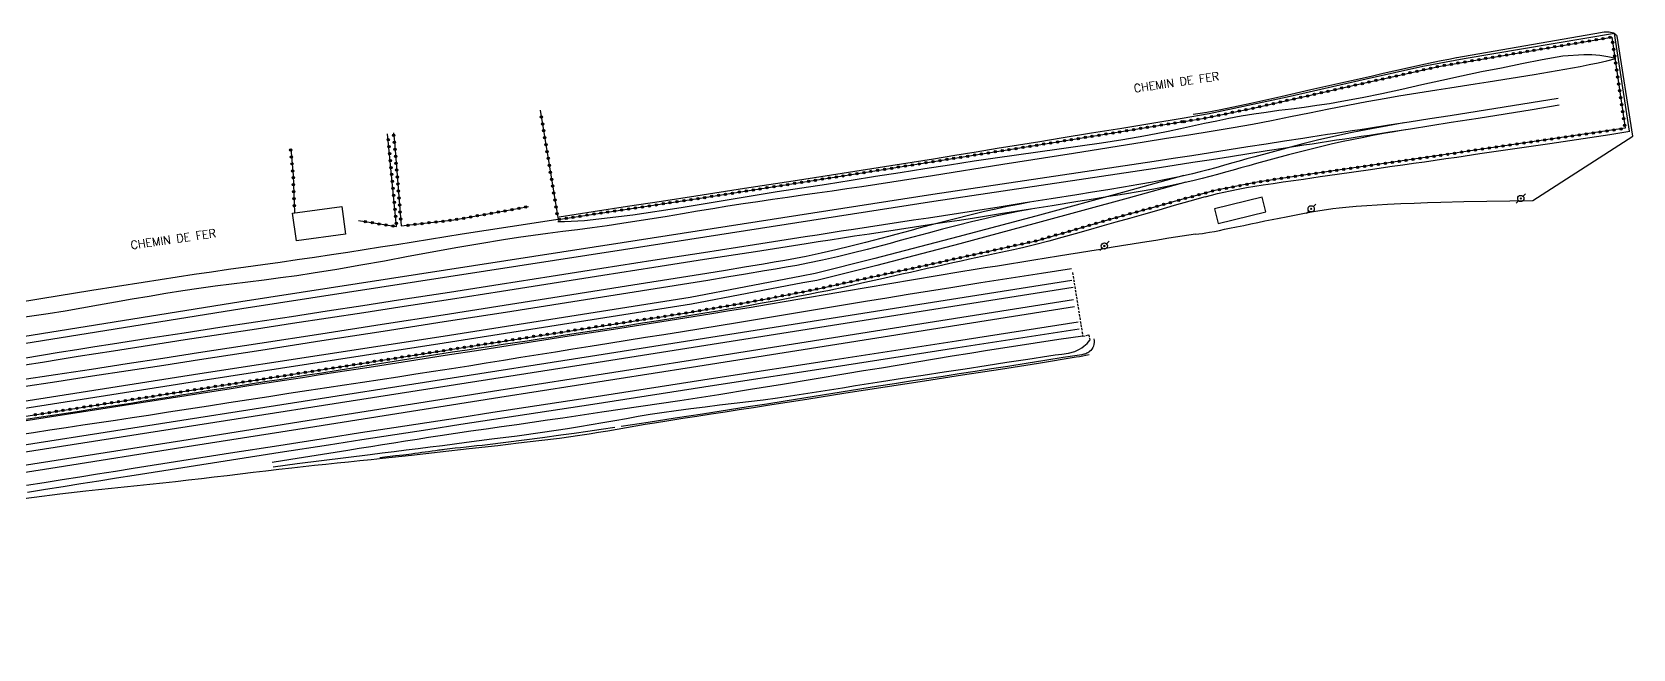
# Model space of a CAD drawing. Header units: millimetres. Extents: x 114000 to 114917, y 149000 to 149965.
# Drawn here: x 114342.9 to 114685.8, y 149832.7 to 149964.8 of the extents above; entities that cross this region are included whole.
import ezdxf
from ezdxf.enums import TextEntityAlignment as Align

# ---------------------------------------------------------------- set-up
doc = ezdxf.new("R2010")
doc.units = ezdxf.units.MM
doc.linetypes.add('DASHED', pattern=[0.75, 0.5, -0.25])
doc.layers.get('0').update_dxf_attribs({"linetype": 'CONTINUOUS'})
for name, color, linetype in [('W0010', 4, 'CONTINUOUS'), ('W0017', 7, 'CONTINUOUS'), ('W0104', 1, 'CONTINUOUS'), ('W0112', 1, 'DASHED'), ('W0211', 2, 'CONTINUOUS'), ('W0214', 2, 'CONTINUOUS'), ('W0323', 7, 'CONTINUOUS'), ('W0473', 7, 'CONTINUOUS'), ('W0700', 7, 'CONTINUOUS'), ('W0989', 7, 'CONTINUOUS')]:
    doc.layers.add(name, color=color, linetype=linetype)
doc.styles.get("Standard").update_dxf_attribs({"font": 'romans.shx', "width": 0.85})

# ---------------------------------------------------------------- blocks, each defined once
blk = doc.blocks.new('T473')
for p, q in [((-0.166667, 0.166667), (0.166667, -0.166667)), ((-0.166667, -0.166667), (0.166667, 0.166667)), ((0.500001, 0.500001), (1.000002, 1.000002)), ((-1.000002, -1.000002), (-0.500001, -0.500001))]:
    blk.add_line(p, q)
blk.add_ellipse((0, 0), major_axis=(0.471405, 0.471405), ratio=1, start_param=5.4977871438, end_param=11.780972451)
blk = doc.blocks.new('t323o')
at = {"color": 0, "linetype": 'Continuous'}
for radius in [0.25, 0.15]:
    blk.add_circle((0, 0), radius, dxfattribs=at)

msp = doc.modelspace()

# ---------------------------------------------------------------- linework, layer by layer
at = {"layer": 'W0010'}
for points in [[(114685.1, 149943.59), (114681.85, 149964.55), (114649.66, 149959.1), (114640.85, 149957.48), (114628.7, 149954.75), (114611.76, 149950.86), (114595.06, 149947.34), (114589.27, 149946.32)], [(114589.27, 149946.32), (114582.8, 149945.26), (114576.32, 149944.21), (114569.84, 149943.15), (114563.37, 149942.1), (114558.8, 149941.35), (114554.24, 149940.61), (114549.68, 149939.86), (114545.12, 149939.11), (114540.55, 149938.36), (114535.99, 149937.62), (114531.43, 149936.88), (114526.86, 149936.15), (114516.42, 149934.52), (114505.98, 149932.91), (114495.53, 149931.31), (114485.09, 149929.71), (114477.77, 149928.58), (114470.46, 149927.46), (114463.15, 149926.33), (114455.84, 149925.2)], [(114594.19, 149929.53), (114595.52, 149929.9), (114596.85, 149930.24), (114598.19, 149930.56), (114599.54, 149930.86), (114601.29, 149931.21), (114603.06, 149931.52), (114604.82, 149931.8), (114606.59, 149932.08), (114608.75, 149932.42), (114610.92, 149932.73), (114613.09, 149933.04), (114615.26, 149933.35), (114618.85, 149933.87), (114622.44, 149934.38), (114626.02, 149934.9), (114629.61, 149935.41), (114631.92, 149935.74), (114634.23, 149936.08), (114636.53, 149936.41), (114638.84, 149936.74), (114641.15, 149937.07), (114643.45, 149937.4), (114645.76, 149937.73), (114648.07, 149938.06), (114653.06, 149938.79), (114658.05, 149939.51), (114663.04, 149940.23), (114668.03, 149940.97), (114672.3, 149941.61), (114676.58, 149942.26), (114680.85, 149942.92), (114685.12, 149943.58)], [(114594.19, 149929.53), (114590.89, 149928.59), (114587.58, 149927.66), (114584.28, 149926.72), (114580.98, 149925.78), (114578.02, 149924.94), (114575.05, 149924.1), (114572.09, 149923.26), (114569.12, 149922.42), (114566.33, 149921.63), (114563.53, 149920.84), (114560.73, 149920.06), (114557.92, 149919.31), (114557.06, 149919.1), (114556.19, 149918.89), (114555.33, 149918.7), (114554.46, 149918.5), (114553.12, 149918.2), (114551.78, 149917.91), (114550.44, 149917.62), (114549.1, 149917.34), (114547.76, 149917.05), (114546.42, 149916.77), (114545.08, 149916.48), (114543.74, 149916.19), (114541.93, 149915.79), (114540.12, 149915.39), (114538.31, 149914.98), (114536.5, 149914.57), (114534.69, 149914.17), (114532.88, 149913.76), (114531.07, 149913.36), (114529.26, 149912.95), (114525.29, 149912.06), (114521.31, 149911.17), (114517.34, 149910.29), (114513.35, 149909.44), (114511.33, 149909.03), (114509.31, 149908.63), (114507.28, 149908.24), (114505.26, 149907.85), (114503.13, 149907.45), (114501.01, 149907.05), (114498.89, 149906.67), (114496.76, 149906.28), (114494.44, 149905.87), (114492.12, 149905.47), (114489.8, 149905.07), (114487.48, 149904.68), (114484.03, 149904.11), (114480.59, 149903.56), (114477.14, 149903.01), (114473.69, 149902.46), (114469.44, 149901.8), (114465.18, 149901.14), (114460.93, 149900.49), (114456.67, 149899.84), (114454.1, 149899.45), (114451.54, 149899.06), (114448.97, 149898.67), (114446.4, 149898.29), (114443.83, 149897.9), (114441.26, 149897.52), (114438.69, 149897.13), (114436.12, 149896.73), (114432.99, 149896.25), (114429.86, 149895.75), (114426.74, 149895.26), (114423.61, 149894.76), (114420.49, 149894.27), (114417.36, 149893.77), (114414.23, 149893.27), (114411.11, 149892.78), (114408.05, 149892.3), (114405, 149891.82), (114401.94, 149891.34), (114398.89, 149890.87), (114395.83, 149890.39), (114392.78, 149889.91), (114389.72, 149889.43), (114386.67, 149888.95), (114383.84, 149888.5), (114381.01, 149888.05), (114378.19, 149887.59), (114375.36, 149887.13), (114372.54, 149886.68), (114369.71, 149886.22), (114366.89, 149885.77), (114364.06, 149885.32), (114360.23, 149884.72), (114356.4, 149884.13), (114352.57, 149883.54), (114348.74, 149882.96), (114344.91, 149882.37), (114341.08, 149881.79)], [(114570.37, 149899.11), (114570.42, 149898.72), (114570.42, 149898.34), (114570.37, 149897.96), (114570.27, 149897.59), (114570.13, 149897.25), (114569.94, 149896.94), (114569.71, 149896.66), (114569.45, 149896.4), (114569.27, 149896.26), (114569.07, 149896.14), (114568.87, 149896.04), (114568.66, 149895.95), (114568.44, 149895.88), (114568.22, 149895.82), (114567.99, 149895.77), (114567.76, 149895.74)], [(114567.76, 149895.74), (114563.79, 149895.11), (114559.83, 149894.48), (114555.86, 149893.85), (114551.9, 149893.23), (114548.44, 149892.69), (114544.97, 149892.16), (114541.51, 149891.63), (114538.05, 149891.1), (114534.58, 149890.57), (114531.12, 149890.04), (114527.66, 149889.51), (114524.2, 149888.97), (114520.21, 149888.34), (114516.23, 149887.72), (114512.24, 149887.08), (114508.26, 149886.45), (114504.27, 149885.82), (114500.29, 149885.18), (114496.31, 149884.56), (114492.32, 149883.93), (114486.52, 149883.03), (114480.71, 149882.13), (114474.9, 149881.23), (114469.09, 149880.34)], [(114467.74, 149880.18), (114464.85, 149879.74), (114461.96, 149879.31), (114459.07, 149878.89), (114456.17, 149878.49), (114452.25, 149877.96), (114448.33, 149877.44), (114444.41, 149876.94), (114440.48, 149876.46), (114439.33, 149876.32), (114438.18, 149876.19), (114437.03, 149876.07), (114435.88, 149875.95), (114434.72, 149875.82), (114433.57, 149875.7), (114432.42, 149875.57), (114431.27, 149875.43), (114430.97, 149875.4), (114430.67, 149875.36), (114430.37, 149875.32), (114430.07, 149875.28), (114429.34, 149875.18), (114428.6, 149875.08), (114427.87, 149874.97), (114427.14, 149874.87), (114426.41, 149874.77), (114425.68, 149874.67), (114424.95, 149874.57), (114424.22, 149874.47), (114422.51, 149874.26), (114420.81, 149874.05), (114419.1, 149873.85), (114417.39, 149873.65)]]:
    msp.add_lwpolyline(points, dxfattribs=at)
at = {"layer": 'W0017'}
for points in [[(114678.88, 149964.67), (114648.07, 149959.31)], [(114682.43, 149963.99), (114682.26, 149964.17), (114682.07, 149964.32), (114681.87, 149964.46), (114681.65, 149964.58), (114681.34, 149964.69), (114681.03, 149964.76), (114680.72, 149964.81), (114680.4, 149964.83), (114680.01, 149964.84), (114679.63, 149964.81), (114679.25, 149964.75), (114678.88, 149964.67)], [(114664.4, 149928.74), (114685.83, 149942.54), (114682.41, 149963.98)], [(114648.06, 149959.3), (114646.39, 149958.97), (114644.73, 149958.64), (114643.06, 149958.29), (114641.4, 149957.94), (114639.13, 149957.45), (114636.86, 149956.95), (114634.6, 149956.44), (114632.33, 149955.93), (114630.07, 149955.41), (114627.8, 149954.9), (114625.54, 149954.39), (114623.27, 149953.88), (114616.84, 149952.43), (114610.41, 149950.95), (114603.97, 149949.51), (114597.52, 149948.17), (114596.05, 149947.88), (114594.58, 149947.62), (114593.11, 149947.37), (114591.63, 149947.14)], [(114592.1, 149921.55), (114592.86, 149921.63), (114593.61, 149921.72), (114594.36, 149921.83), (114595.12, 149921.95), (114596.2, 149922.14), (114597.27, 149922.36), (114598.35, 149922.6), (114599.43, 149922.82), (114600.94, 149923.13), (114602.46, 149923.44), (114603.97, 149923.75), (114605.49, 149924.06), (114607, 149924.37), (114608.52, 149924.68), (114610.03, 149924.99), (114611.55, 149925.29), (114613.35, 149925.64), (114615.15, 149926), (114616.95, 149926.34), (114618.76, 149926.65), (114620.15, 149926.85), (114621.53, 149927.03), (114622.93, 149927.19), (114624.32, 149927.33), (114626.55, 149927.52), (114628.79, 149927.69), (114631.03, 149927.83), (114633.27, 149927.95), (114636.11, 149928.1), (114638.96, 149928.22), (114641.81, 149928.32), (114644.66, 149928.4), (114649.6, 149928.53), (114654.54, 149928.64), (114659.48, 149928.71), (114664.42, 149928.76)], [(114592.1, 149921.55), (114589.28, 149921.1), (114586.45, 149920.66), (114583.62, 149920.21), (114580.8, 149919.75), (114578.54, 149919.39), (114576.28, 149919.03), (114574.03, 149918.66), (114571.77, 149918.29), (114569.52, 149917.93), (114567.26, 149917.56), (114565, 149917.19), (114562.75, 149916.83), (114560.14, 149916.41), (114557.53, 149915.99), (114554.92, 149915.57), (114552.32, 149915.15), (114549.71, 149914.73), (114547.1, 149914.31), (114544.49, 149913.88), (114541.89, 149913.45), (114536.81, 149912.61), (114531.74, 149911.76), (114526.67, 149910.9), (114521.6, 149910.05), (114517.41, 149909.34), (114513.23, 149908.63), (114509.05, 149907.92), (114504.87, 149907.21), (114500.69, 149906.5), (114496.5, 149905.8), (114492.32, 149905.1), (114488.13, 149904.42), (114477.79, 149902.76), (114467.44, 149901.14), (114457.08, 149899.54), (114446.73, 149897.93), (114439.07, 149896.74), (114431.41, 149895.55), (114423.75, 149894.36), (114416.09, 149893.17), (114412.28, 149892.58), (114408.46, 149891.99), (114404.64, 149891.4), (114400.83, 149890.81), (114397.01, 149890.22), (114393.19, 149889.63), (114389.37, 149889.04), (114385.56, 149888.45), (114379.15, 149887.45), (114372.75, 149886.44), (114366.34, 149885.44), (114359.94, 149884.43), (114353.54, 149883.43), (114347.13, 149882.42), (114340.73, 149881.41)], [(114339.69, 149878.55), (114343.21, 149879.1), (114346.73, 149879.63), (114350.26, 149880.16), (114353.78, 149880.69), (114357.3, 149881.22), (114360.83, 149881.75), (114364.35, 149882.28), (114367.87, 149882.82), (114372.17, 149883.48), (114376.47, 149884.14), (114380.76, 149884.8), (114385.06, 149885.47), (114389.35, 149886.14), (114393.65, 149886.8), (114397.95, 149887.47), (114402.24, 149888.13), (114406.06, 149888.71), (114409.87, 149889.3), (114413.68, 149889.87), (114417.49, 149890.45), (114421.3, 149891.03), (114425.12, 149891.62), (114428.93, 149892.2), (114432.74, 149892.8), (114436.46, 149893.39), (114440.18, 149893.98), (114443.9, 149894.58), (114447.62, 149895.18), (114451.34, 149895.78), (114455.06, 149896.38), (114458.78, 149896.98), (114462.5, 149897.58), (114466.44, 149898.21), (114470.39, 149898.84), (114474.34, 149899.47), (114478.28, 149900.09), (114482.23, 149900.72), (114486.17, 149901.35), (114490.12, 149901.99), (114494.06, 149902.63), (114497.49, 149903.19), (114500.91, 149903.76), (114504.34, 149904.33), (114507.76, 149904.91), (114511.18, 149905.48), (114514.61, 149906.06), (114518.03, 149906.63), (114521.46, 149907.19), (114526.02, 149907.94), (114530.58, 149908.68), (114535.15, 149909.42), (114539.71, 149910.15), (114546.18, 149911.17), (114552.65, 149912.2), (114559.12, 149913.21), (114565.59, 149914.21)], [(114337.85, 149864.54), (114343.37, 149865.25), (114348.9, 149865.92), (114354.43, 149866.57), (114357.18, 149866.88), (114359.93, 149867.18), (114362.68, 149867.47), (114365.43, 149867.75), (114368.18, 149868.04), (114370.93, 149868.32), (114373.68, 149868.62), (114376.43, 149868.92), (114379.2, 149869.24), (114381.97, 149869.56), (114384.74, 149869.9), (114387.5, 149870.23), (114390.27, 149870.57), (114393.04, 149870.9), (114395.81, 149871.23), (114398.57, 149871.54), (114401, 149871.81), (114403.43, 149872.07), (114405.86, 149872.32), (114408.28, 149872.57), (114410.71, 149872.82), (114413.14, 149873.07), (114415.57, 149873.32), (114418, 149873.58), (114424.18, 149874.25), (114430.36, 149874.93), (114436.54, 149875.62), (114442.71, 149876.33), (114447.11, 149876.84), (114451.51, 149877.36), (114455.9, 149877.9), (114460.29, 149878.51), (114462.29, 149878.81), (114464.29, 149879.13), (114466.29, 149879.47), (114468.28, 149879.81), (114470.28, 149880.16), (114472.27, 149880.51), (114474.27, 149880.85), (114476.27, 149881.18), (114479.29, 149881.67), (114482.32, 149882.14), (114485.34, 149882.61), (114488.37, 149883.07), (114491.39, 149883.54), (114494.42, 149884), (114497.44, 149884.46), (114500.47, 149884.93), (114508.87, 149886.23), (114517.26, 149887.54), (114525.66, 149888.85), (114534.05, 149890.16), (114542.19, 149891.41), (114550.33, 149892.65), (114558.47, 149893.91), (114566.59, 149895.26), (114567.28, 149895.38), (114567.97, 149895.5), (114568.65, 149895.63), (114569.33, 149895.77)]]:
    msp.add_lwpolyline(points, dxfattribs=at)
at = {"layer": 'W0104'}
for points in [[(114398.73, 149926.04), (114409.25, 149927.48), (114410.06, 149921.57), (114399.54, 149920.12)], [(114596.97, 149923.8), (114607.2, 149926.3), (114606.42, 149929.45), (114596.2, 149926.95)]]:
    msp.add_lwpolyline(points, close=True, dxfattribs=at)
at = {"layer": 'W0112'}
msp.add_lwpolyline([(114565.79, 149913.31), (114567.98, 149899.7), (114569.31, 149900.01), (114569.47, 149898.86)], dxfattribs=at)
at = {"layer": 'W0211'}
for points in [[(114682.14, 149959.15), (114680.46, 149959.54), (114678.75, 149959.8), (114677.02, 149959.95), (114675.29, 149959.98), (114670.83, 149959.64), (114666.41, 149958.91), (114662.04, 149958), (114657.69, 149957.13), (114653.4, 149956.3), (114649.13, 149955.4), (114644.86, 149954.46), (114640.6, 149953.5), (114636.34, 149952.54), (114632.07, 149951.61), (114627.8, 149950.73), (114623.5, 149949.93), (114620.81, 149949.48), (114618.11, 149949.07), (114615.41, 149948.7), (114612.7, 149948.35), (114609.99, 149948), (114607.29, 149947.63), (114604.59, 149947.23), (114601.9, 149946.79), (114599.28, 149946.3), (114596.68, 149945.78), (114594.08, 149945.23), (114591.48, 149944.66), (114588.89, 149944.09), (114586.29, 149943.54), (114583.68, 149943.01), (114581.07, 149942.53), (114576.54, 149941.77), (114572, 149941.05), (114567.45, 149940.38), (114562.9, 149939.74), (114558.34, 149939.12), (114553.79, 149938.49), (114549.24, 149937.84), (114544.69, 149937.17), (114539.42, 149936.36), (114534.15, 149935.54), (114528.88, 149934.71), (114523.62, 149933.88), (114518.35, 149933.05), (114513.08, 149932.22), (114507.82, 149931.39), (114502.55, 149930.58), (114492.25, 149928.93), (114481.96, 149927.21), (114471.64, 149925.64), (114461.27, 149924.43), (114459.84, 149924.31), (114458.4, 149924.24), (114456.96, 149924.2), (114455.52, 149924.2)], [(114455.58, 149924.7), (114450.46, 149923.92), (114445.33, 149923.13), (114440.2, 149922.34), (114435.08, 149921.54), (114431.58, 149920.99), (114428.08, 149920.43), (114424.59, 149919.87), (114421.09, 149919.3), (114417.59, 149918.74), (114414.09, 149918.19), (114410.59, 149917.64), (114407.09, 149917.1), (114403.42, 149916.56), (114399.75, 149916.03), (114396.07, 149915.51), (114392.39, 149915), (114388.71, 149914.48), (114385.04, 149913.96), (114381.36, 149913.43), (114377.69, 149912.88), (114366.73, 149911.2), (114355.77, 149909.49), (114344.82, 149907.72), (114333.88, 149905.9)], [(114394.55, 149871.75), (114399.75, 149872.41), (114404.94, 149873.08), (114410.13, 149873.73), (114415.32, 149874.39), (114417.91, 149874.72), (114420.49, 149875.04), (114423.07, 149875.36), (114425.66, 149875.68), (114428.24, 149876.01), (114430.82, 149876.33), (114433.4, 149876.66), (114435.98, 149877), (114441.4, 149877.7), (114446.83, 149878.4), (114452.24, 149879.14), (114457.65, 149879.93), (114460.18, 149880.33), (114462.7, 149880.76), (114465.22, 149881.2), (114467.73, 149881.66), (114470.25, 149882.11), (114472.77, 149882.56), (114475.29, 149882.98), (114477.82, 149883.37), (114480.91, 149883.81), (114484.01, 149884.22), (114487.11, 149884.6), (114490.21, 149884.97), (114493.31, 149885.34), (114496.41, 149885.71), (114499.51, 149886.1), (114502.61, 149886.53), (114505.4, 149886.93), (114508.18, 149887.35), (114510.97, 149887.79), (114513.75, 149888.23), (114516.53, 149888.68), (114519.31, 149889.12), (114522.1, 149889.57), (114524.88, 149890.01), (114529.36, 149890.69), (114533.83, 149891.38), (114538.31, 149892.06), (114542.79, 149892.73), (114547.27, 149893.42), (114551.74, 149894.11), (114556.22, 149894.8), (114560.69, 149895.52), (114562.09, 149895.7), (114563.51, 149895.86), (114564.93, 149896.08), (114566.31, 149896.46), (114566.82, 149896.68), (114567.31, 149896.94), (114567.78, 149897.24), (114568.23, 149897.57), (114568.57, 149897.86), (114568.9, 149898.17), (114569.2, 149898.5), (114569.47, 149898.86)]]:
    msp.add_lwpolyline(points, dxfattribs=at)
at = {"layer": 'W0214'}
for points in [[(114340.39, 149903.67), (114346.4, 149904.58), (114350.01, 149905.15), (114353.61, 149905.76), (114357.2, 149906.39), (114360.8, 149907.03), (114364.39, 149907.67), (114367.99, 149908.3), (114371.59, 149908.91), (114375.2, 149909.48), (114378.68, 149909.99), (114382.17, 149910.46), (114385.66, 149910.91), (114389.16, 149911.35), (114392.65, 149911.79), (114396.14, 149912.24), (114399.63, 149912.72), (114403.11, 149913.24), (114408.23, 149914.06), (114413.33, 149914.95), (114418.43, 149915.87), (114423.52, 149916.81), (114428.62, 149917.76), (114433.72, 149918.68), (114438.82, 149919.57), (114443.93, 149920.4), (114447.09, 149920.88), (114450.26, 149921.33), (114453.42, 149921.75), (114456.59, 149922.16), (114459.76, 149922.57), (114462.93, 149922.99), (114466.09, 149923.43), (114469.26, 149923.89), (114472.5, 149924.39), (114475.75, 149924.91), (114478.99, 149925.44), (114482.23, 149925.98), (114485.48, 149926.53), (114488.72, 149927.07), (114491.96, 149927.59), (114495.21, 149928.1), (114498.38, 149928.58), (114501.56, 149929.05), (114504.74, 149929.5), (114507.92, 149929.95), (114511.1, 149930.4), (114514.28, 149930.85), (114517.46, 149931.31), (114520.64, 149931.78), (114535.77, 149934.11), (114550.89, 149936.51), (114566.01, 149938.93), (114581.13, 149941.34), (114585.9, 149942.09), (114590.68, 149942.82), (114595.45, 149943.58), (114600.21, 149944.38), (114604.31, 149945.13), (114608.4, 149945.91), (114612.49, 149946.72), (114616.58, 149947.54), (114620.66, 149948.36), (114624.75, 149949.17), (114628.84, 149949.95), (114632.94, 149950.7), (114635.66, 149951.17), (114638.39, 149951.61), (114641.12, 149952.05), (114643.85, 149952.47), (114646.59, 149952.89), (114649.32, 149953.31), (114652.05, 149953.73), (114654.78, 149954.17), (114659.71, 149954.96), (114664.65, 149955.75), (114669.59, 149956.57), (114674.5, 149957.47), (114676.43, 149957.86), (114678.35, 149958.27), (114680.26, 149958.7), (114682.17, 149959.16)], [(114567.98, 149899.7), (114562.89, 149898.96), (114557.79, 149898.2), (114552.7, 149897.42), (114547.61, 149896.63), (114543.81, 149896.03), (114540.02, 149895.41), (114536.23, 149894.79), (114532.43, 149894.16), (114528.64, 149893.52), (114524.85, 149892.89), (114521.05, 149892.26), (114517.26, 149891.63), (114510.45, 149890.51), (114503.64, 149889.38), (114496.82, 149888.26), (114490.01, 149887.18), (114481.66, 149885.89), (114473.31, 149884.63), (114464.95, 149883.4), (114456.59, 149882.17), (114453.31, 149881.69), (114450.03, 149881.21), (114446.75, 149880.75), (114443.46, 149880.28), (114440.18, 149879.81), (114436.9, 149879.34), (114433.62, 149878.85), (114430.34, 149878.36), (114427.86, 149877.98), (114425.39, 149877.6), (114422.92, 149877.2), (114420.45, 149876.81), (114417.98, 149876.41), (114415.5, 149876.01), (114413.03, 149875.62), (114410.56, 149875.23), (114406.51, 149874.59), (114402.45, 149873.95), (114398.39, 149873.31), (114394.34, 149872.67)]]:
    msp.add_lwpolyline(points, dxfattribs=at)
at = {"layer": 'W0323'}
for points in [[(114589.67, 149945.66), (114594.08, 149946.38), (114604.8, 149948.6), (114625.84, 149953.36), (114633.96, 149955.17), (114644.14, 149957.46), (114681.31, 149963.74), (114684.14, 149944.23), (114644.28, 149938.4), (114614.75, 149934.14), (114605.34, 149932.68), (114596.24, 149930.92), (114587.09, 149928.41)], [(114451.8, 149948.12), (114455.6, 149924.7), (114486, 149929.23), (114523.47, 149935.11), (114562.17, 149941.23), (114589.05, 149945.59), (114589.67, 149945.66)], [(114412.83, 149924.45), (114421.02, 149923.17), (114419.09, 149943.04)], [(114420.35, 149943.24), (114420.55, 149941.34), (114422, 149923.3)], [(114398.34, 149939.82), (114398.85, 149934.15), (114399.16, 149926.12)], [(114333.42, 149881.26), (114361.16, 149885.65), (114407.06, 149892.83), (114434.83, 149897.22), (114463.41, 149901.66), (114483.18, 149904.7), (114498.04, 149907.26), (114510.33, 149909.64), (114520.48, 149911.86), (114534.42, 149914.89), (114548.49, 149918.02), (114558.37, 149920.22), (114573.84, 149924.74), (114587.09, 149928.41)], [(114422, 149923.3), (114433.25, 149924.6), (114442.23, 149926.16), (114449.3, 149927.5)]]:
    msp.add_lwpolyline(points, dxfattribs=at)
at = {"layer": 'W0700'}
for points in [[(114669.77, 149950.62), (114663.99, 149949.69), (114658.22, 149948.76), (114652.45, 149947.83), (114646.67, 149946.92), (114642.3, 149946.23), (114637.92, 149945.54), (114633.54, 149944.86), (114629.17, 149944.19), (114627.41, 149943.92), (114625.65, 149943.66), (114623.89, 149943.39), (114622.13, 149943.13), (114620.38, 149942.87), (114618.62, 149942.6), (114616.86, 149942.34), (114615.1, 149942.07), (114611.17, 149941.46), (114607.24, 149940.85), (114603.31, 149940.23), (114599.37, 149939.62), (114595.35, 149938.99), (114591.33, 149938.35), (114587.31, 149937.72), (114583.29, 149937.09)], [(114670.01, 149949.14), (114664.23, 149948.21), (114658.46, 149947.28), (114652.68, 149946.35), (114646.91, 149945.44), (114642.53, 149944.75), (114638.15, 149944.06), (114633.77, 149943.38), (114629.39, 149942.71), (114627.64, 149942.44), (114625.88, 149942.17), (114624.12, 149941.91), (114622.36, 149941.65), (114620.6, 149941.38), (114618.85, 149941.12), (114617.09, 149940.85), (114615.33, 149940.59), (114611.4, 149939.98), (114607.47, 149939.37), (114603.54, 149938.75), (114599.61, 149938.13), (114595.59, 149937.5), (114591.56, 149936.87), (114587.54, 149936.24), (114583.52, 149935.61)], [(114636.76, 149945.36), (114634.45, 149944.97), (114632.15, 149944.56), (114629.85, 149944.13), (114627.56, 149943.68), (114625.3, 149943.23), (114623.06, 149942.75), (114620.81, 149942.26), (114618.57, 149941.73), (114615.12, 149940.87), (114611.67, 149939.97), (114608.24, 149939.04), (114604.8, 149938.11), (114603.14, 149937.66), (114601.47, 149937.19), (114599.82, 149936.72), (114598.16, 149936.25), (114596.5, 149935.79), (114594.83, 149935.34), (114593.16, 149934.9), (114591.49, 149934.49), (114588.63, 149933.84), (114585.77, 149933.23), (114582.89, 149932.67), (114580.01, 149932.16)], [(114637, 149943.88), (114634.71, 149943.49), (114632.42, 149943.08), (114630.13, 149942.66), (114627.85, 149942.21), (114625.61, 149941.76), (114623.38, 149941.29), (114621.15, 149940.79), (114618.92, 149940.27), (114615.48, 149939.42), (114612.04, 149938.51), (114608.61, 149937.58), (114605.19, 149936.66), (114603.52, 149936.21), (114601.85, 149935.74), (114600.19, 149935.27), (114598.52, 149934.8), (114596.86, 149934.33), (114595.19, 149933.88), (114593.52, 149933.44), (114591.84, 149933.03), (114588.96, 149932.37), (114586.07, 149931.76), (114583.17, 149931.2), (114580.26, 149930.68)], [(114583.29, 149937.09), (114535.89, 149930.03), (114469.35, 149919.67), (114387.64, 149907.06), (114329.29, 149897.68), (114278.03, 149889.77), (114231.83, 149882.74), (114185.78, 149875.62), (114139.78, 149868.66), (114093.71, 149861.26), (114052.11, 149854.71), (114014, 149848.79)], [(114583.51, 149935.6), (114536.11, 149928.55), (114469.58, 149918.18), (114387.88, 149905.58), (114329.52, 149896.2), (114278.26, 149888.29), (114232.06, 149881.26), (114186, 149874.14), (114140.01, 149867.18), (114093.94, 149859.78), (114052.34, 149853.23), (114014, 149847.27)], [(114589.64, 149934.12), (114577.28, 149930.69), (114557.93, 149925.43), (114541.23, 149920.96), (114523.47, 149916.31), (114510.68, 149913.11), (114507.75, 149912.59), (114483.92, 149908.02)], [(114580.01, 149932.16), (114576.68, 149931.61), (114573.36, 149931.07), (114570.04, 149930.53), (114566.71, 149929.99), (114561.18, 149929.11), (114555.64, 149928.23), (114550.1, 149927.35), (114544.57, 149926.49), (114541.35, 149925.99), (114538.14, 149925.5), (114534.92, 149925.01), (114531.71, 149924.52), (114528.49, 149924.04), (114525.28, 149923.55), (114522.06, 149923.06), (114518.85, 149922.57), (114516.27, 149922.17), (114513.68, 149921.77), (114511.1, 149921.37), (114508.52, 149920.97), (114497.64, 149919.28), (114486.75, 149917.58), (114475.87, 149915.88), (114464.99, 149914.17), (114454.1, 149912.47), (114443.22, 149910.77), (114432.34, 149909.08), (114421.45, 149907.39), (114413.79, 149906.21), (114406.13, 149905.04), (114398.47, 149903.88), (114390.81, 149902.72), (114383.15, 149901.55), (114375.49, 149900.38), (114367.83, 149899.2), (114360.18, 149898.01), (114356.37, 149897.41), (114352.56, 149896.8), (114348.76, 149896.19), (114344.95, 149895.58), (114341.15, 149894.96)], [(114580.25, 149930.68), (114576.93, 149930.13), (114573.6, 149929.59), (114570.28, 149929.05), (114566.95, 149928.51), (114561.41, 149927.63), (114555.88, 149926.74), (114550.34, 149925.87), (114544.8, 149925), (114541.58, 149924.51), (114538.37, 149924.02), (114535.15, 149923.53), (114531.94, 149923.04), (114528.72, 149922.55), (114525.51, 149922.07), (114522.29, 149921.58), (114519.08, 149921.09), (114516.49, 149920.69), (114513.91, 149920.29), (114511.33, 149919.89), (114508.75, 149919.49), (114497.87, 149917.8), (114486.98, 149916.1), (114476.1, 149914.39), (114465.22, 149912.69), (114454.33, 149910.99), (114443.45, 149909.29), (114432.57, 149907.59), (114421.68, 149905.91), (114414.02, 149904.73), (114406.36, 149903.56), (114398.7, 149902.4), (114391.04, 149901.23), (114383.38, 149900.07), (114375.72, 149898.9), (114368.06, 149897.72), (114360.41, 149896.53), (114356.6, 149895.93), (114352.8, 149895.32), (114348.99, 149894.71), (114345.19, 149894.1), (114341.38, 149893.48)], [(114590.04, 149932.67), (114577.68, 149929.24), (114558.32, 149923.98), (114541.62, 149919.51), (114523.84, 149914.85), (114510.99, 149911.64), (114508.03, 149911.11), (114484.2, 149906.54)], [(114556.66, 149928.38), (114554.22, 149927.92), (114551.79, 149927.44), (114549.37, 149926.93), (114546.95, 149926.39), (114543.82, 149925.65), (114540.71, 149924.86), (114537.6, 149924.05), (114534.49, 149923.23), (114532.86, 149922.8), (114531.23, 149922.36), (114529.6, 149921.92), (114527.97, 149921.47), (114526.34, 149921.03), (114524.7, 149920.59), (114523.07, 149920.16), (114521.43, 149919.74), (114518.28, 149918.96), (114515.11, 149918.19), (114511.94, 149917.46), (114508.76, 149916.78), (114506.47, 149916.34), (114504.18, 149915.93), (114501.88, 149915.55), (114499.58, 149915.16), (114495.53, 149914.48), (114491.48, 149913.8), (114487.43, 149913.14), (114483.38, 149912.49)], [(114556.93, 149926.9), (114554.51, 149926.45), (114552.09, 149925.97), (114549.68, 149925.46), (114547.28, 149924.93), (114544.17, 149924.19), (114541.06, 149923.4), (114537.97, 149922.59), (114534.87, 149921.78), (114533.24, 149921.35), (114531.6, 149920.91), (114529.97, 149920.47), (114528.34, 149920.02), (114526.71, 149919.57), (114525.07, 149919.13), (114523.44, 149918.7), (114521.8, 149918.29), (114518.62, 149917.5), (114515.45, 149916.73), (114512.26, 149916), (114509.06, 149915.31), (114506.76, 149914.87), (114504.45, 149914.46), (114502.14, 149914.07), (114499.83, 149913.68), (114495.78, 149913), (114491.73, 149912.32), (114487.67, 149911.66), (114483.62, 149911.01)], [(114565.67, 149911.6), (114462.57, 149895.35), (114334.82, 149875.38), (114226.97, 149858.51)], [(114565.91, 149910.12), (114462.8, 149893.87), (114335.05, 149873.9), (114227.21, 149857.02)], [(114483.38, 149912.49), (114470.29, 149910.42), (114457.19, 149908.35), (114444.09, 149906.29), (114430.99, 149904.24), (114417.89, 149902.2), (114404.8, 149900.16), (114391.7, 149898.14), (114378.6, 149896.11), (114370.95, 149894.94), (114363.29, 149893.76), (114355.64, 149892.59), (114347.99, 149891.42), (114340.34, 149890.26)], [(114483.62, 149911.01), (114470.52, 149908.93), (114457.42, 149906.87), (114444.32, 149904.81), (114431.22, 149902.76), (114418.12, 149900.72), (114405.03, 149898.68), (114391.93, 149896.65), (114378.83, 149894.63), (114371.17, 149893.45), (114363.52, 149892.28), (114355.87, 149891.11), (114348.22, 149889.94), (114340.57, 149888.77)], [(114483.92, 149908.02), (114431, 149899.67), (114378.88, 149891.63), (114292.55, 149878.07), (114188.98, 149861.79), (114154.34, 149856.4), (114119.59, 149850.91), (114080.12, 149844.83), (114042.45, 149838.75), (114014, 149834.24)], [(114484.15, 149906.53), (114431.23, 149898.18), (114379.11, 149890.14), (114292.78, 149876.59), (114189.21, 149860.31), (114154.57, 149854.92), (114119.82, 149849.43), (114080.35, 149843.35), (114042.69, 149837.26), (114014, 149832.72)], [(114566, 149907.48), (114524.98, 149900.99), (114483.95, 149894.51), (114442.92, 149888.04), (114401.89, 149881.57), (114375, 149877.33), (114348.11, 149873.09), (114321.21, 149868.86), (114294.32, 149864.64)], [(114566.24, 149906), (114525.21, 149899.51), (114484.18, 149893.03), (114443.16, 149886.55), (114402.13, 149880.08), (114375.23, 149875.85), (114348.34, 149871.61), (114321.45, 149867.38), (114294.55, 149863.15)], [(114567, 149902.71), (114540.97, 149898.67), (114514.93, 149894.64), (114488.89, 149890.61), (114462.85, 149886.59), (114455.77, 149885.5), (114448.7, 149884.41), (114441.62, 149883.33), (114434.54, 149882.24), (114427.46, 149881.16), (114420.39, 149880.07), (114413.31, 149878.98), (114406.23, 149877.88), (114395.82, 149876.26), (114385.41, 149874.64), (114375, 149873), (114364.59, 149871.36), (114360.78, 149870.76), (114356.97, 149870.15), (114353.16, 149869.55), (114349.36, 149868.94), (114345.55, 149868.33), (114341.74, 149867.72)], [(114567.23, 149901.23), (114541.2, 149897.19), (114515.16, 149893.15), (114489.12, 149889.13), (114463.08, 149885.1), (114456, 149884.01), (114448.93, 149882.93), (114441.85, 149881.84), (114434.77, 149880.76), (114427.69, 149879.67), (114420.62, 149878.59), (114413.54, 149877.5), (114406.46, 149876.4), (114396.05, 149874.78), (114385.64, 149873.15), (114375.23, 149871.52), (114364.82, 149869.88), (114361.01, 149869.28), (114357.21, 149868.67), (114353.4, 149868.07), (114349.59, 149867.46), (114345.78, 149866.85), (114341.97, 149866.24)]]:
    msp.add_lwpolyline(points, dxfattribs=at)

# ---------------------------------------------------------------- block references
at = {"layer": 'W0323'}
for p, rotation in [((114664.65, 149960.92), 9.589017890876969), ((114666.13, 149961.17), 9.589017890876969), ((114667.61, 149961.42), 9.589017890876969), ((114669.09, 149961.67), 9.589017890876969), ((114670.57, 149961.92), 9.589017890876969), ((114672.05, 149962.17), 9.589017890876969), ((114673.53, 149962.42), 9.589017890876969), ((114675, 149962.67), 9.589017890876969), ((114676.48, 149962.92), 9.589017890876969), ((114677.96, 149963.17), 9.589017890876969), ((114679.44, 149963.42), 9.589017890876969), ((114680.92, 149963.67), 9.589017890876969), ((114681.47, 149962.64), 278.2542417823458), ((114681.68, 149961.16), 278.2542417823458), ((114643.95, 149957.42), 12.69551185011479), ((114645.42, 149957.68), 9.589017890876969), ((114646.9, 149957.93), 9.589017890876969), ((114648.38, 149958.18), 9.589017890876969), ((114649.86, 149958.43), 9.589017890876969), ((114651.34, 149958.68), 9.589017890876969), ((114652.82, 149958.93), 9.589017890876969), ((114654.3, 149959.17), 9.589017890876969), ((114655.78, 149959.42), 9.589017890876969), ((114657.26, 149959.67), 9.589017890876969), ((114658.74, 149959.92), 9.589017890876969), ((114660.21, 149960.17), 9.589017890876969), ((114661.69, 149960.42), 9.589017890876969), ((114663.17, 149960.67), 9.589017890876969), ((114681.9, 149959.67), 278.2542417823458), ((114682.11, 149958.19), 278.2542417823458), ((114629.31, 149954.13), 12.50564491893817), ((114630.77, 149954.46), 12.50564491893817), ((114632.24, 149954.78), 12.50564491893817), ((114633.7, 149955.11), 12.50564491893817), ((114635.17, 149955.44), 12.69551185011479), ((114636.63, 149955.77), 12.69551185011479), ((114638.09, 149956.1), 12.69551185011479), ((114639.56, 149956.43), 12.69551185011479), ((114641.02, 149956.76), 12.69551185011479), ((114642.48, 149957.09), 12.69551185011479), ((114682.33, 149956.7), 278.2542417823458), ((114682.54, 149955.22), 278.2542417823458), ((114613.21, 149950.51), 12.74976112101146), ((114614.68, 149950.84), 12.74976112101146), ((114616.14, 149951.17), 12.74976112101146), ((114617.6, 149951.5), 12.74976112101146), ((114619.07, 149951.83), 12.74976112101146), ((114620.53, 149952.16), 12.74976112101146), ((114621.99, 149952.49), 12.74976112101146), ((114623.45, 149952.82), 12.74976112101146), ((114624.92, 149953.16), 12.74976112101146), ((114626.38, 149953.48), 12.50564491893817), ((114627.85, 149953.81), 12.50564491893817), ((114682.76, 149953.74), 278.2542417823458), ((114682.97, 149952.25), 278.2542417823458), ((114683.19, 149950.77), 278.2542417823458), ((114597.09, 149947), 11.72665902888162), ((114598.56, 149947.31), 11.72665902888162), ((114600.03, 149947.61), 11.72665902888162), ((114601.5, 149947.92), 11.72665902888162), ((114602.97, 149948.22), 11.72665902888162), ((114604.43, 149948.53), 11.72665902888162), ((114605.9, 149948.85), 12.74976112101146), ((114607.36, 149949.18), 12.74976112101146), ((114608.82, 149949.51), 12.74976112101146), ((114610.29, 149949.85), 12.74976112101146), ((114611.75, 149950.18), 12.74976112101146), ((114683.41, 149949.28), 278.2542417823458), ((114683.62, 149947.8), 278.2542417823458), ((114452.04, 149946.64), 279.2046427674925), ((114452.28, 149945.16), 279.2046427674925), ((114452.52, 149943.68), 279.2046427674925), ((114577.39, 149943.7), 9.21265390791811), ((114578.87, 149943.94), 9.21265390791811), ((114580.35, 149944.18), 9.21265390791811), ((114581.83, 149944.42), 9.21265390791811), ((114583.31, 149944.66), 9.21265390791811), ((114584.8, 149944.9), 9.21265390791811), ((114586.28, 149945.14), 9.21265390791811), ((114587.76, 149945.38), 9.21265390791811), ((114589.24, 149945.61), 5.811385224808031), ((114589.71, 149945.66), 9.30827897645605), ((114591.19, 149945.91), 9.30827897645605), ((114592.67, 149946.15), 9.30827897645605), ((114594.15, 149946.39), 11.72665902888162), ((114595.62, 149946.7), 11.72665902888162), ((114680.28, 149943.67), 188.317789169551), ((114681.77, 149943.88), 188.317789169551), ((114683.25, 149944.1), 188.317789169551), ((114683.84, 149946.31), 278.2542417823458), ((114684.05, 149944.83), 278.2542417823458), ((114419.21, 149941.79), 95.5411171258527), ((114419.36, 149940.3), 95.5411171258527), ((114420.4, 149942.73), 276.0088002310428), ((114420.56, 149941.24), 274.5912110310952), ((114452.76, 149942.2), 279.2046427674925), ((114453, 149940.72), 279.2046427674925), ((114555.18, 149940.13), 8.994675734087277), ((114556.66, 149940.36), 8.994675734087277), ((114558.14, 149940.59), 8.994675734087277), ((114559.62, 149940.83), 8.994675734087277), ((114561.1, 149941.06), 8.994675734087277), ((114562.59, 149941.3), 9.21265390791811), ((114564.07, 149941.54), 9.21265390791811), ((114565.55, 149941.78), 9.21265390791811), ((114567.03, 149942.02), 9.21265390791811), ((114568.51, 149942.26), 9.21265390791811), ((114569.99, 149942.5), 9.21265390791811), ((114571.47, 149942.74), 9.21265390791811), ((114572.95, 149942.98), 9.21265390791811), ((114574.43, 149943.22), 9.21265390791811), ((114575.91, 149943.46), 9.21265390791811), ((114656.54, 149940.19), 188.317789169551), ((114658.02, 149940.41), 188.317789169551), ((114659.5, 149940.63), 188.317789169551), ((114660.99, 149940.85), 188.317789169551), ((114662.47, 149941.06), 188.317789169551), ((114663.96, 149941.28), 188.317789169551), ((114665.44, 149941.5), 188.317789169551), ((114666.93, 149941.71), 188.317789169551), ((114668.41, 149941.93), 188.317789169551), ((114669.89, 149942.15), 188.317789169551), ((114671.38, 149942.36), 188.317789169551), ((114672.86, 149942.58), 188.317789169551), ((114674.35, 149942.8), 188.317789169551), ((114675.83, 149943.02), 188.317789169551), ((114677.32, 149943.23), 188.317789169551), ((114678.8, 149943.45), 188.317789169551), ((114398.36, 149939.59), 275.0906216746492), ((114398.49, 149938.1), 275.0906216746492), ((114419.5, 149938.81), 95.5411171258527), ((114419.65, 149937.32), 95.5411171258527), ((114420.68, 149939.75), 274.5912110310952), ((114420.8, 149938.25), 274.5912110310952), ((114420.92, 149936.75), 274.5912110310952), ((114453.24, 149939.24), 279.2046427674925), ((114453.48, 149937.76), 279.2046427674925), ((114534.44, 149936.84), 8.994675734087277), ((114535.92, 149937.08), 8.994675734087277), ((114537.4, 149937.31), 8.994675734087277), ((114538.88, 149937.55), 8.994675734087277), ((114540.36, 149937.78), 8.994675734087277), ((114541.84, 149938.02), 8.994675734087277), ((114543.33, 149938.25), 8.994675734087277), ((114544.81, 149938.48), 8.994675734087277), ((114546.29, 149938.72), 8.994675734087277), ((114547.77, 149938.95), 8.994675734087277), ((114549.25, 149939.19), 8.994675734087277), ((114550.73, 149939.42), 8.994675734087277), ((114552.21, 149939.66), 8.994675734087277), ((114553.7, 149939.89), 8.994675734087277), ((114632.79, 149936.75), 188.2056079974922), ((114634.27, 149936.96), 188.2056079974922), ((114635.75, 149937.17), 188.2056079974922), ((114637.24, 149937.39), 188.2056079974922), ((114638.72, 149937.6), 188.2056079974922), ((114640.21, 149937.82), 188.2056079974922), ((114641.69, 149938.03), 188.2056079974922), ((114643.18, 149938.24), 188.2056079974922), ((114644.66, 149938.46), 188.317789169551), ((114646.15, 149938.68), 188.317789169551), ((114647.63, 149938.89), 188.317789169551), ((114649.12, 149939.11), 188.317789169551), ((114650.6, 149939.33), 188.317789169551), ((114652.08, 149939.54), 188.317789169551), ((114653.57, 149939.76), 188.317789169551), ((114655.05, 149939.98), 188.317789169551), ((114398.63, 149936.61), 275.0906216746492), ((114398.76, 149935.11), 275.0906216746492), ((114398.87, 149933.62), 272.2755036286238), ((114419.79, 149935.82), 95.5411171258527), ((114419.94, 149934.33), 95.5411171258527), ((114421.04, 149935.26), 274.5912110310952), ((114421.16, 149933.76), 274.5912110310952), ((114453.72, 149936.28), 279.2046427674925), ((114453.96, 149934.8), 279.2046427674925), ((114454.2, 149933.32), 279.2046427674925), ((114512.21, 149933.34), 8.911210478583945), ((114513.69, 149933.57), 8.911210478583945), ((114515.17, 149933.81), 8.911210478583945), ((114516.66, 149934.04), 8.911210478583945), ((114518.14, 149934.27), 8.911210478583945), ((114519.62, 149934.5), 8.911210478583945), ((114521.1, 149934.74), 8.911210478583945), ((114522.58, 149934.97), 8.911210478583945), ((114524.07, 149935.2), 8.994675734087277), ((114525.55, 149935.44), 8.994675734087277), ((114527.03, 149935.67), 8.994675734087277), ((114528.51, 149935.9), 8.994675734087277), ((114529.99, 149936.14), 8.994675734087277), ((114531.47, 149936.37), 8.994675734087277), ((114532.95, 149936.61), 8.994675734087277), ((114609.04, 149933.26), 188.8307252078594), ((114610.52, 149933.49), 188.8307252078594), ((114612.01, 149933.72), 188.8307252078594), ((114613.49, 149933.95), 188.8307252078594), ((114614.97, 149934.18), 188.2056079974922), ((114616.45, 149934.39), 188.2056079974922), ((114617.94, 149934.6), 188.2056079974922), ((114619.42, 149934.82), 188.2056079974922), ((114620.91, 149935.03), 188.2056079974922), ((114622.39, 149935.25), 188.2056079974922), ((114623.88, 149935.46), 188.2056079974922), ((114625.36, 149935.67), 188.2056079974922), ((114626.85, 149935.89), 188.2056079974922), ((114628.33, 149936.1), 188.2056079974922), ((114629.82, 149936.32), 188.2056079974922), ((114631.3, 149936.53), 188.2056079974922), ((114398.93, 149932.12), 272.2755036286238), ((114398.99, 149930.62), 272.2755036286238), ((114420.08, 149932.84), 95.5411171258527), ((114420.23, 149931.34), 95.5411171258527), ((114420.37, 149929.85), 95.5411171258527), ((114421.28, 149932.27), 274.5912110310952), ((114421.4, 149930.77), 274.5912110310952), ((114454.44, 149931.84), 279.2046427674925), ((114454.68, 149930.36), 279.2046427674925), ((114489.98, 149929.86), 8.911210478583945), ((114491.46, 149930.09), 8.911210478583945), ((114492.95, 149930.32), 8.911210478583945), ((114494.43, 149930.55), 8.911210478583945), ((114495.91, 149930.79), 8.911210478583945), ((114497.39, 149931.02), 8.911210478583945), ((114498.87, 149931.25), 8.911210478583945), ((114500.35, 149931.48), 8.911210478583945), ((114501.84, 149931.71), 8.911210478583945), ((114503.32, 149931.95), 8.911210478583945), ((114504.8, 149932.18), 8.911210478583945), ((114506.28, 149932.41), 8.911210478583945), ((114507.76, 149932.64), 8.911210478583945), ((114509.25, 149932.88), 8.911210478583945), ((114510.73, 149933.11), 8.911210478583945), ((114592.88, 149930), 195.2959001182347), ((114594.33, 149930.39), 195.2959001182347), ((114595.77, 149930.79), 195.2959001182347), ((114597.24, 149931.11), 190.9897121272875), ((114598.71, 149931.39), 190.9897121272875), ((114600.18, 149931.68), 190.9897121272875), ((114601.65, 149931.97), 190.9897121272875), ((114603.13, 149932.25), 190.9897121272875), ((114604.6, 149932.54), 190.9897121272875), ((114606.08, 149932.8), 188.8307252078594), ((114607.56, 149933.03), 188.8307252078594), ((114399.04, 149929.12), 272.2755036286238), ((114399.1, 149927.62), 272.2755036286238), ((114420.52, 149928.36), 95.5411171258527), ((114420.66, 149926.86), 95.5411171258527), ((114421.52, 149929.28), 274.5912110310952), ((114421.64, 149927.78), 274.5912110310952), ((114444.25, 149926.54), 10.71101109420112), ((114445.72, 149926.82), 10.71101109420112), ((114447.2, 149927.1), 10.71101109420112), ((114448.67, 149927.38), 10.71101109420112), ((114454.92, 149928.88), 279.2046427674925), ((114455.16, 149927.39), 279.2046427674925), ((114467.73, 149926.51), 8.481735161460442), ((114469.22, 149926.73), 8.481735161460442), ((114470.7, 149926.95), 8.481735161460442), ((114472.18, 149927.17), 8.481735161460442), ((114473.67, 149927.39), 8.481735161460442), ((114475.15, 149927.61), 8.481735161460442), ((114476.63, 149927.83), 8.481735161460442), ((114478.12, 149928.06), 8.481735161460442), ((114479.6, 149928.28), 8.481735161460442), ((114481.08, 149928.5), 8.481735161460442), ((114482.57, 149928.72), 8.481735161460442), ((114484.05, 149928.94), 8.481735161460442), ((114485.54, 149929.16), 8.481735161460442), ((114487.02, 149929.39), 8.911210478583945), ((114488.5, 149929.62), 8.911210478583945), ((114580.96, 149926.71), 15.48685626388099), ((114582.4, 149927.11), 15.48685626388099), ((114583.85, 149927.51), 15.48685626388099), ((114585.29, 149927.92), 15.48685626388099), ((114586.74, 149928.32), 15.48685626388099), ((114588.54, 149928.81), 195.2959001182347), ((114589.98, 149929.2), 195.2959001182347), ((114591.43, 149929.6), 195.2959001182347), ((114414.31, 149924.22), 351.1376949621674), ((114415.8, 149923.99), 351.1376949621674), ((114417.28, 149923.75), 351.1376949621674), ((114418.76, 149923.52), 351.1376949621674), ((114420.24, 149923.29), 351.1376949621674), ((114420.81, 149925.37), 95.5411171258527), ((114420.95, 149923.88), 95.5411171258527), ((114421.76, 149926.29), 274.5912110310952), ((114421.88, 149924.79), 274.5912110310952), ((114423.49, 149923.47), 6.593731007827648), ((114424.98, 149923.64), 6.593731007827648), ((114426.47, 149923.81), 6.593731007827648), ((114427.96, 149923.99), 6.593731007827648), ((114429.45, 149924.16), 6.593731007827648), ((114430.94, 149924.33), 6.593731007827648), ((114432.43, 149924.5), 6.593731007827648), ((114433.91, 149924.71), 9.8738900532682), ((114435.39, 149924.97), 9.8738900532682), ((114436.87, 149925.23), 9.8738900532682), ((114438.34, 149925.49), 9.8738900532682), ((114439.82, 149925.74), 9.8738900532682), ((114441.3, 149926), 9.8738900532682), ((114442.78, 149926.27), 10.71101109420112), ((114455.4, 149925.91), 279.2046427674925), ((114455.86, 149924.74), 8.481735161460442), ((114457.35, 149924.96), 8.481735161460442), ((114458.83, 149925.18), 8.481735161460442), ((114460.31, 149925.4), 8.481735161460442), ((114461.8, 149925.62), 8.481735161460442), ((114463.28, 149925.84), 8.481735161460442), ((114464.77, 149926.07), 8.481735161460442), ((114466.25, 149926.29), 8.481735161460442), ((114567.97, 149923.03), 16.29730057323608), ((114569.41, 149923.45), 16.29730057323608), ((114570.85, 149923.87), 16.29730057323608), ((114572.29, 149924.29), 16.29730057323608), ((114573.73, 149924.71), 16.29730057323608), ((114575.18, 149925.11), 15.48685626388099), ((114576.62, 149925.51), 15.48685626388099), ((114578.07, 149925.91), 15.48685626388099), ((114579.51, 149926.31), 15.48685626388099), ((114556.42, 149919.78), 12.54170690678192), ((114557.89, 149920.11), 12.54170690678192), ((114559.33, 149920.5), 16.29730057323608), ((114560.77, 149920.92), 16.29730057323608), ((114562.21, 149921.34), 16.29730057323608), ((114563.65, 149921.76), 16.29730057323608), ((114565.09, 149922.18), 16.29730057323608), ((114566.53, 149922.6), 16.29730057323608), ((114540.31, 149916.2), 12.52708288075247), ((114541.78, 149916.53), 12.52708288075247), ((114543.24, 149916.85), 12.52708288075247), ((114544.71, 149917.18), 12.52708288075247), ((114546.17, 149917.51), 12.52708288075247), ((114547.64, 149917.83), 12.52708288075247), ((114549.1, 149918.16), 12.54170690678192), ((114550.56, 149918.48), 12.54170690678192), ((114552.03, 149918.81), 12.54170690678192), ((114553.49, 149919.13), 12.54170690678192), ((114554.96, 149919.46), 12.54170690678192), ((114524.2, 149912.67), 12.27057324112086), ((114525.66, 149912.99), 12.27057324112086), ((114527.13, 149913.31), 12.27057324112086), ((114528.59, 149913.63), 12.27057324112086), ((114530.06, 149913.95), 12.27057324112086), ((114531.53, 149914.26), 12.27057324112086), ((114532.99, 149914.58), 12.27057324112086), ((114534.46, 149914.9), 12.52708288075247), ((114535.92, 149915.23), 12.52708288075247), ((114537.39, 149915.55), 12.52708288075247), ((114538.85, 149915.88), 12.52708288075247), ((114509.54, 149909.49), 10.97334058350218), ((114511.01, 149909.79), 12.34514884499339), ((114512.47, 149910.11), 12.34514884499339), ((114513.94, 149910.43), 12.34514884499339), ((114515.4, 149910.75), 12.34514884499339), ((114516.87, 149911.07), 12.34514884499339), ((114518.34, 149911.39), 12.34514884499339), ((114519.8, 149911.71), 12.34514884499339), ((114521.27, 149912.03), 12.27057324112086), ((114522.73, 149912.35), 12.27057324112086), ((114490.37, 149905.94), 9.760325047182599), ((114491.84, 149906.19), 9.760325047182599), ((114493.32, 149906.45), 9.760325047182599), ((114494.8, 149906.7), 9.760325047182599), ((114496.28, 149906.95), 9.760325047182599), ((114497.76, 149907.21), 9.760325047182599), ((114499.23, 149907.49), 10.97334058350218), ((114500.7, 149907.77), 10.97334058350218), ((114502.18, 149908.06), 10.97334058350218), ((114503.65, 149908.35), 10.97334058350218), ((114505.12, 149908.63), 10.97334058350218), ((114506.59, 149908.92), 10.97334058350218), ((114508.07, 149909.2), 10.97334058350218), ((114468.15, 149902.39), 8.74115204325375), ((114469.63, 149902.62), 8.74115204325375), ((114471.11, 149902.85), 8.74115204325375), ((114472.6, 149903.07), 8.74115204325375), ((114474.08, 149903.3), 8.74115204325375), ((114475.56, 149903.53), 8.74115204325375), ((114477.04, 149903.76), 8.74115204325375), ((114478.53, 149903.99), 8.74115204325375), ((114480.01, 149904.21), 8.74115204325375), ((114481.49, 149904.44), 8.74115204325375), ((114482.97, 149904.67), 8.74115204325375), ((114484.45, 149904.92), 9.760325047182599), ((114485.93, 149905.17), 9.760325047182599), ((114487.41, 149905.43), 9.760325047182599), ((114488.89, 149905.68), 9.760325047182599), ((114447.4, 149899.17), 8.827027408058523), ((114448.88, 149899.4), 8.827027408058523), ((114450.36, 149899.64), 8.827027408058523), ((114451.84, 149899.87), 8.827027408058523), ((114453.33, 149900.1), 8.827027408058523), ((114454.81, 149900.33), 8.827027408058523), ((114456.29, 149900.56), 8.827027408058523), ((114457.77, 149900.79), 8.827027408058523), ((114459.25, 149901.02), 8.827027408058523), ((114460.74, 149901.25), 8.827027408058523), ((114462.22, 149901.48), 8.827027408058523), ((114463.7, 149901.71), 8.74115204325375), ((114465.18, 149901.93), 8.74115204325375), ((114466.67, 149902.16), 8.74115204325375), ((114425.17, 149895.69), 8.989578341937356), ((114426.65, 149895.93), 8.989578341937356), ((114428.13, 149896.16), 8.989578341937356), ((114429.61, 149896.4), 8.989578341937356), ((114431.09, 149896.63), 8.989578341937356), ((114432.57, 149896.87), 8.989578341937356), ((114434.06, 149897.1), 8.989578341937356), ((114435.54, 149897.33), 8.827027408058523), ((114437.02, 149897.56), 8.827027408058523), ((114438.5, 149897.79), 8.827027408058523), ((114439.99, 149898.02), 8.827027408058523), ((114441.47, 149898.25), 8.827027408058523), ((114442.95, 149898.48), 8.827027408058523), ((114444.43, 149898.71), 8.827027408058523), ((114445.91, 149898.94), 8.827027408058523), ((114402.94, 149892.19), 8.895242472619547), ((114404.42, 149892.42), 8.895242472619547), ((114405.91, 149892.65), 8.895242472619547), ((114407.39, 149892.88), 8.989578341937356), ((114408.87, 149893.12), 8.989578341937356), ((114410.35, 149893.35), 8.989578341937356), ((114411.83, 149893.59), 8.989578341937356), ((114413.31, 149893.82), 8.989578341937356), ((114414.8, 149894.05), 8.989578341937356), ((114416.28, 149894.29), 8.989578341937356), ((114417.76, 149894.52), 8.989578341937356), ((114419.24, 149894.76), 8.989578341937356), ((114420.72, 149894.99), 8.989578341937356), ((114422.2, 149895.23), 8.989578341937356), ((114423.69, 149895.46), 8.989578341937356), ((114380.71, 149888.71), 8.895242472619547), ((114382.19, 149888.94), 8.895242472619547), ((114383.68, 149889.17), 8.895242472619547), ((114385.16, 149889.4), 8.895242472619547), ((114386.64, 149889.63), 8.895242472619547), ((114388.12, 149889.87), 8.895242472619547), ((114389.6, 149890.1), 8.895242472619547), ((114391.09, 149890.33), 8.895242472619547), ((114392.57, 149890.56), 8.895242472619547), ((114394.05, 149890.79), 8.895242472619547), ((114395.53, 149891.03), 8.895242472619547), ((114397.01, 149891.26), 8.895242472619547), ((114398.5, 149891.49), 8.895242472619547), ((114399.98, 149891.72), 8.895242472619547), ((114401.46, 149891.95), 8.895242472619547), ((114359.97, 149885.46), 8.990762653943518), ((114361.45, 149885.69), 8.895242472619547), ((114362.93, 149885.92), 8.895242472619547), ((114364.41, 149886.16), 8.895242472619547), ((114365.89, 149886.39), 8.895242472619547), ((114367.38, 149886.62), 8.895242472619547), ((114368.86, 149886.85), 8.895242472619547), ((114370.34, 149887.08), 8.895242472619547), ((114371.82, 149887.31), 8.895242472619547), ((114373.3, 149887.55), 8.895242472619547), ((114374.79, 149887.78), 8.895242472619547), ((114376.27, 149888.01), 8.895242472619547), ((114377.75, 149888.24), 8.895242472619547), ((114379.23, 149888.47), 8.895242472619547), ((114343.67, 149882.88), 8.990762653943518), ((114345.15, 149883.11), 8.990762653943518), ((114346.63, 149883.35), 8.990762653943518), ((114348.11, 149883.58), 8.990762653943518), ((114349.59, 149883.82), 8.990762653943518), ((114351.08, 149884.05), 8.990762653943518), ((114352.56, 149884.29), 8.990762653943518), ((114354.04, 149884.52), 8.990762653943518), ((114355.52, 149884.75), 8.990762653943518), ((114357, 149884.99), 8.990762653943518), ((114358.48, 149885.22), 8.990762653943518)]:
    msp.add_blockref('t323o', p, dxfattribs=dict(at, rotation=rotation))
at = {"layer": 'W0473'}
for p in [(114661.8, 149929.19), (114616.9, 149926.97), (114572.62, 149919.04)]:
    msp.add_blockref('T473', p, dxfattribs=at)

# ---------------------------------------------------------------- texts
at = {"layer": 'W0989'}
for p in [(114578.92, 149952.75), (114364.04, 149919.16)]:
    msp.add_text('CHEMIN DE FER', height=1.75, rotation=8.2912, dxfattribs=at).set_placement(p, align=Align.MIDDLE_LEFT)

doc.saveas('drawing.dxf')
